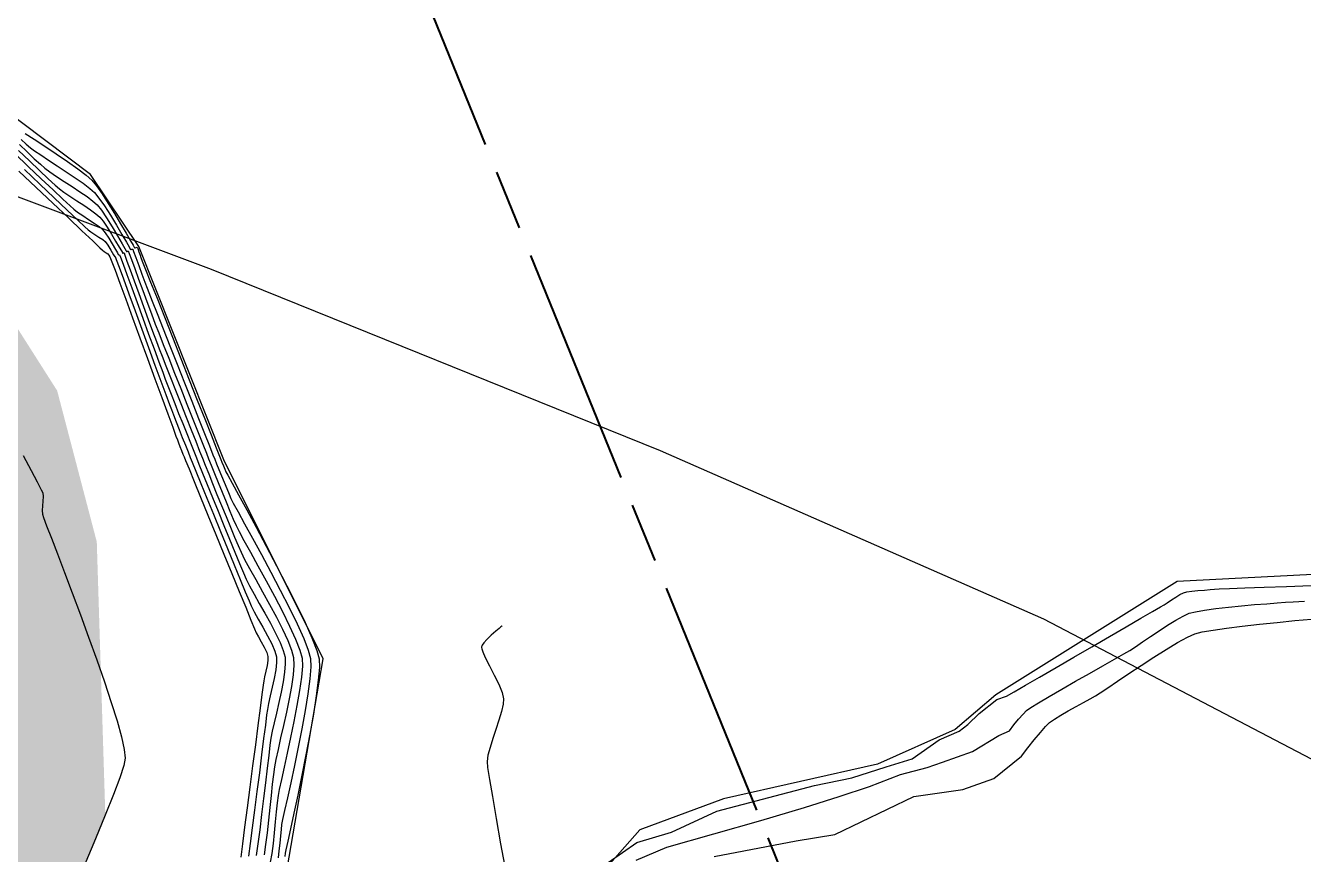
# Model space of a CAD drawing. Header units: metres. Extents: x 708941 to 724052, y 5405153 to 5413472.
# Drawn here: x 710142.2 to 710272.2, y 5412162.4 to 5412246.8 of the extents above; entities that cross this region are included whole.
import ezdxf

# ---------------------------------------------------------------- set-up
doc = ezdxf.new("R2010")
doc.units = ezdxf.units.M
doc.header["$LTSCALE"] = 12.7
doc.header["$MEASUREMENT"] = 0
doc.linetypes.add('ACAD_ISO08W100', pattern=[36, 24, -3, 6, -3])
for name, color, linetype in [('CONT-MJR1', 252, 'Continuous'), ('CONT-MNR1', 251, 'Continuous'), ('contornos2', 7, 'Continuous'), ('poligono colbun', 7, 'Continuous'), ('rio', 251, 'Continuous')]:
    doc.layers.add(name, color=color, linetype=linetype)
doc.layers.add('corte', color=214, linetype='ACAD_ISO08W100', lineweight=40)

msp = doc.modelspace()

# ---------------------------------------------------------------- hatches: boundary and pattern name
at = {"layer": 'rio'}
h = msp.add_hatch(dxfattribs=at)
h.set_pattern_fill('MUDST', color=256, scale=15, style=0)
h.paths.add_polyline_path([(709010.72, 5411936.38), (709004.98, 5411946.45), (709001.25, 5411958.08), (708996.13, 5411975.99), (709012.7, 5411962.98), (709030.78, 5411956.49), (709044.53, 5411951.18), (709074.83, 5411950.28), (709089.61, 5411951.82), (709102.43, 5411952.02), (709123.56, 5411954.63), (709134.73, 5411956.95), (709145.4, 5411956.95), (709168.41, 5411955.62), (709183.3, 5411955.53), (709187.67, 5411955.43), (709193.87, 5411958.4), (709194.56, 5411957.99), (709200.68, 5411965.39), (709203.1, 5411977.2), (709205.58, 5411984.02), (709211.33, 5411990.28), (709223.71, 5411994.78), (709231.07, 5411997.27), (709241.21, 5411994.8), (709265.58, 5411997.08), (709286.39, 5412000.38), (709297.9, 5412001.91), (709315.21, 5411997.24), (709326.72, 5411992.03), (709345.09, 5411985.93), (709355.27, 5411979.45), (709376.46, 5411975.37), (709391.72, 5411975.3), (709413.08, 5411978.61), (709438.83, 5411980.92), (709461.63, 5411986.21), (709475.6, 5411989.01), (709492.86, 5411992.74), (709503.45, 5411993.79), (709515.24, 5411993.79), (709532.63, 5411987.71), (709547.37, 5411983.51), (709564.71, 5411977.95), (709575.63, 5411973.62), (709587.68, 5411967.04), (709601.87, 5411958.6), (709607.56, 5411954.31), (709621.49, 5411940.03), (709647.9, 5411909.14), (709660.4, 5411897.76), (709669.81, 5411887.81), (709676.49, 5411876.15), (709682.2, 5411869.04), (709705.75, 5411878.05), (709736, 5411893.04), (709750.64, 5411899.41), (709758.05, 5411906.33), (709764.85, 5411916.27), (709770.13, 5411926.57), (709778.25, 5411949.25), (709785.66, 5411970.64), (709786.5, 5411979.16), (709785.1, 5411992.95), (709785.1, 5412008.74), (709787.55, 5412022.89), (709795.83, 5412039.06), (709803.3, 5412045.65), (709812.9, 5412054.28), (709814.49, 5412059.03), (709815.9, 5412060.78), (709822.13, 5412063.75), (709825.31, 5412072.01), (709847.55, 5412106.6), (709866.9, 5412128.06), (709875.05, 5412136.05), (709882.93, 5412155.32), (709888.97, 5412168.35), (709893.2, 5412182.51), (709907.24, 5412209.92), (709938.47, 5412236.97), (709971.6, 5412250.13), (709991.71, 5412252.94), (710005.1, 5412261.1), (710014.56, 5412263.33), (710040.82, 5412267.64), (710057.91, 5412266.41), (710076.56, 5412261.93), (710102.9, 5412255.3), (710112.79, 5412247.31), (710119.45, 5412240.72), (710131.28, 5412231.78), (710145.37, 5412209.63), (710149.4, 5412194.25), (710150.27, 5412166.43), (710139.83, 5412142.28), (710130.23, 5412129.69), (710126.33, 5412121.71), (710117.73, 5412100.96), (710114.13, 5412096.47), (710111.94, 5412085.44), (710111.94, 5412063.54), (710117.58, 5412054.18), (710137.74, 5412018.92), (710146.76, 5412008.05), (710171.4, 5411997.24), (710179.97, 5411993.95), (710184.25, 5412001.58), (710190.69, 5412018), (710194.77, 5412034.37), (710197.31, 5412050.49), (710197.31, 5412064.26), (710199.32, 5412079.72), (710201.37, 5412092.19), (710205.73, 5412098.48), (710214.95, 5412120.36), (710219.48, 5412128.98), (710230.13, 5412139.36), (710235.6, 5412142.44), (710241.85, 5412140.68), (710250.27, 5412138.84), (710280.27, 5412139.46), (710296.04, 5412143.18), (710311.35, 5412143.18), (710329.27, 5412144.22), (710333.88, 5412147.83), (710359.32, 5412147.31), (710368.97, 5412148.45), (710370.82, 5412151.38), (710390.46, 5412160.63), (710398.15, 5412171.03), (710408.65, 5412192.1), (710415.95, 5412204.58), (710425.69, 5412246.2), (710427.89, 5412275.36), (710429.04, 5412328.01), (710428.04, 5412335.01), (710422.46, 5412340.84), (710414.39, 5412351.33), (710395.98, 5412353.91), (710387.66, 5412360.04), (710378.34, 5412372.12), (710377.12, 5412383.36), (710377.12, 5412396.81), (710371.6, 5412397.8), (710368.77, 5412410.55), (710362.93, 5412436.03), (710362.93, 5412455.01), (710369.68, 5412482.49), (710374.05, 5412500.93), (710382.11, 5412513.13), (710396.48, 5412526.77), (710413.79, 5412540.1), (710438.62, 5412552.3), (710472.36, 5412570.37), (710507.51, 5412590.61), (710519.7, 5412579.46), (710499.92, 5412572.63), (710480.98, 5412561.98), (710445.54, 5412543.55), (710413.79, 5412532.5), (710411.05, 5412528.12), (710405.76, 5412520.43), (710394.25, 5412506.93), (710388.85, 5412494.92), (710386.47, 5412476.01), (710382.71, 5412446.17), (710388.72, 5412397.62), (710394.97, 5412383.05), (710398.02, 5412368.11), (710411.09, 5412363.15), (710426.51, 5412356), (710442.45, 5412348.49), (710447.05, 5412337.14), (710447.05, 5412315.92), (710441.78, 5412260.07), (710441.78, 5412194.92), (710437.48, 5412190.86), (710437.48, 5412179.96), (710422.82, 5412173.29), (710418.74, 5412164.82), (710409.45, 5412149.84), (710394.78, 5412136.49), (710379.86, 5412129.78), (710371.88, 5412127.03), (710311.73, 5412127.03), (710308.89, 5412124), (710254.14, 5412121.42), (710236.99, 5412126.6), (710229.16, 5412118.66), (710218.68, 5412095.96), (710213.59, 5412055.1), (710203.57, 5412019.88), (710201.34, 5412006.55), (710198.59, 5411993.54), (710194.4, 5411986.49), (710188.54, 5411983.77), (710175.67, 5411983.77), (710136.96, 5411996.55), (710120.35, 5412009.39), (710098.73, 5412043.32), (710098.73, 5412061.02), (710096.67, 5412091.87), (710100.83, 5412110.83), (710110.63, 5412117.13), (710123.77, 5412149.24), (710130.92, 5412166.36), (710128.79, 5412197.14), (710123.8, 5412211.38), (710113.15, 5412223.6), (710085.02, 5412238.46), (710058.13, 5412249.84), (710029.73, 5412249.84), (710015.06, 5412246.32), (710001.6, 5412242.56), (709992.04, 5412242.56), (709972.27, 5412238.6), (709963.64, 5412235.76), (709954.26, 5412232.26), (709954.26, 5412228.55), (709945.86, 5412220.35), (709925.83, 5412192.24), (709917.05, 5412177.32), (709899.37, 5412144.55), (709894.3, 5412133.07), (709891.48, 5412127.42), (709886.71, 5412118.47), (709886.71, 5412100.95), (709884.61, 5412095.01), (709863.2, 5412086.46), (709839.07, 5412054.84), (709818.25, 5412032.92), (709804.19, 5412017.18), (709804.19, 5411995.52), (709809.04, 5411990.11), (709796.13, 5411953.84), (709781.68, 5411916.41), (709768.27, 5411889.66), (709746.93, 5411879.08), (709713.1, 5411863.01), (709689.29, 5411855.41), (709697.02, 5411835.95), (709708.2, 5411825.46), (709725.86, 5411817.9), (709778.24, 5411813.93), (709792.75, 5411813.93), (709806.43, 5411818.64), (709820.66, 5411821.87), (709831.69, 5411824.63), (709853.8, 5411835.25), (709879.02, 5411846.88), (709921.68, 5411861.15), (709947.96, 5411871.32), (709969.09, 5411879.92), (709979.29, 5411886.02), (709982.27, 5411909.39), (709987.23, 5411923.13), (709997.03, 5411933.25), (710000.38, 5411927.93), (710000.38, 5411906.72), (709997.04, 5411893.11), (709991.96, 5411879.15), (709967.58, 5411866.46), (709951.2, 5411859.77), (709918.84, 5411852.05), (709894.39, 5411845.25), (709864.94, 5411830.28), (709840.16, 5411819.17), (709812.7, 5411811), (709801.26, 5411807.45), (709779.31, 5411803.47), (709766.14, 5411803.47), (709756.94, 5411797.7), (709737.23, 5411795.78), (709715.18, 5411796.68), (709708.1, 5411801.85), (709698.23, 5411815.71), (709693.86, 5411826.48), (709676.55, 5411857.93), (709667.66, 5411869.47), (709661.18, 5411881.7), (709649.81, 5411896.98), (709627.11, 5411919.87), (709613.01, 5411936.78), (709604.72, 5411946.98), (709591.67, 5411954.52), (709575.87, 5411964.64), (709557.6, 5411970.47), (709551.42, 5411973.23), (709538.02, 5411976.43), (709518.15, 5411979.68), (709504.01, 5411982), (709494.29, 5411985.04), (709479.8, 5411980.64), (709442.42, 5411967.64), (709425.43, 5411960.31), (709402.9, 5411951.24), (709383.6, 5411945.23), (709362.15, 5411938.26), (709331.55, 5411930.11), (709320.42, 5411924.96), (709306.56, 5411912.14), (709285.88, 5411895.62), (709279.31, 5411870.27), (709273.83, 5411857.41), (709264.69, 5411829.66), (709254.13, 5411801.64), (709246.31, 5411791.25), (709237.29, 5411777.87), (709219.52, 5411767.13), (709208.6, 5411765.29), (709203.92, 5411751.48), (709203.91, 5411735.92), (709205.94, 5411719.08), (709203.34, 5411708.78), (709199.33, 5411696.28), (709197.39, 5411684.19), (709189.35, 5411661.06), (709186.31, 5411649.66), (709173.04, 5411639.59), (709167.53, 5411621.08), (709166.78, 5411600.74), (709164.06, 5411585.63), (709162.73, 5411558.53), (709162.73, 5411546.6), (709165.95, 5411526.5), (709173.44, 5411512.03), (709050.6, 5411667.95), (709021.23, 5411751.02), (709026.33, 5411756.01), (709028.1, 5411762.18), (709028.65, 5411783.35), (709023.38, 5411795.31), (709011.24, 5411823.29), (709005.01, 5411832.77), (709001.76, 5411870.86)])

# ---------------------------------------------------------------- linework, layer by layer
at = {"layer": 'CONT-MJR1', "flags": 128}
for points, elevation in [([(710142.13, 5412235.82), (710143.04, 5412235.23), (710144.12, 5412234.52), (710145.27, 5412233.75), (710146.42, 5412232.97), (710147.46, 5412232.22), (710148.32, 5412231.57), (710148.9, 5412231.05), (710149.37, 5412230.48), (710149.94, 5412229.66), (710150.57, 5412228.69), (710151.21, 5412227.65), (710151.83, 5412226.61), (710152.39, 5412225.66), (710152.84, 5412224.88), (710153.09, 5412224.43), (710153.21, 5412224.23), (710153.25, 5412224.16), (710153.26, 5412224.15), (710153.27, 5412224.15), (710153.32, 5412224.17), (710153.42, 5412224.2), (710153.51, 5412224.23), (710153.57, 5412224.09), (710153.68, 5412223.78), (710153.8, 5412223.43), (710153.89, 5412223.17), (710154.03, 5412222.83), (710154.37, 5412221.97), (710154.88, 5412220.68), (710155.53, 5412219.04), (710156.28, 5412217.14), (710157.1, 5412215.07), (710157.95, 5412212.9), (710158.81, 5412210.74), (710159.63, 5412208.67), (710160.38, 5412206.76), (710161.03, 5412205.12), (710161.55, 5412203.82), (710161.89, 5412202.96), (710162.03, 5412202.61), (710162.14, 5412202.34), (710162.28, 5412201.99), (710162.42, 5412201.64), (710162.54, 5412201.37), (710162.72, 5412201.04), (710163.16, 5412200.23), (710163.82, 5412199.03), (710164.65, 5412197.5), (710165.61, 5412195.74), (710166.64, 5412193.81), (710167.7, 5412191.79), (710168.75, 5412189.77), (710169.72, 5412187.82), (710170.59, 5412186.03), (710171.29, 5412184.46), (710171.78, 5412183.2), (710172.02, 5412182.34), (710172.05, 5412181.46), (710171.94, 5412180.17), (710171.73, 5412178.56), (710171.44, 5412176.7), (710171.08, 5412174.68), (710170.68, 5412172.58), (710170.26, 5412170.48), (710169.85, 5412168.47), (710169.46, 5412166.63), (710169.12, 5412165.03), (710168.84, 5412163.77), (710168.65, 5412162.91), (710168.58, 5412162.56), (710168.54, 5412162.21)], 245), ([(710142.04, 5412232.13), (710143.6, 5412230.65), (710145.08, 5412229.25), (710146.39, 5412228.01), (710147.46, 5412227), (710148.2, 5412226.31), (710148.52, 5412226.01), (710148.81, 5412225.8), (710149.21, 5412225.54), (710149.62, 5412225.27), (710150, 5412225.01), (710150.25, 5412224.8), (710150.51, 5412224.44), (710150.84, 5412223.93), (710151.11, 5412223.46), (710151.22, 5412223.26), (710151.28, 5412223.28), (710151.38, 5412222.99), (710151.67, 5412222.2), (710152.11, 5412221), (710152.67, 5412219.48), (710153.3, 5412217.75), (710153.98, 5412215.9), (710154.66, 5412214.03), (710155.32, 5412212.23), (710155.92, 5412210.6), (710156.42, 5412209.24), (710156.79, 5412208.24), (710156.99, 5412207.71), (710157.2, 5412207.16), (710157.47, 5412206.46), (710157.78, 5412205.68), (710158.1, 5412204.87), (710158.41, 5412204.09), (710158.69, 5412203.4), (710158.91, 5412202.84), (710159.11, 5412202.34), (710159.48, 5412201.43), (710159.99, 5412200.19), (710160.59, 5412198.7), (710161.27, 5412197.05), (710161.98, 5412195.31), (710162.69, 5412193.58), (710163.37, 5412191.92), (710163.98, 5412190.42), (710164.5, 5412189.17), (710164.89, 5412188.24), (710165.12, 5412187.72), (710165.42, 5412187.12), (710165.83, 5412186.38), (710166.3, 5412185.55), (710166.77, 5412184.69), (710167.2, 5412183.87), (710167.52, 5412183.13), (710167.69, 5412182.55), (710167.7, 5412181.96), (710167.61, 5412181.2), (710167.45, 5412180.33), (710167.25, 5412179.44), (710167.05, 5412178.57), (710166.87, 5412177.79), (710166.76, 5412177.18), (710166.68, 5412176.62), (710166.55, 5412175.6), (710166.37, 5412174.22), (710166.17, 5412172.57), (710165.94, 5412170.74), (710165.69, 5412168.83), (710165.45, 5412166.93), (710165.22, 5412165.14), (710165.01, 5412163.55), (710164.83, 5412162.24)], 240), ([(710233.88, 5412171.26), (710233.88, 5412171.26), (710233.88, 5412171.26), (710233.88, 5412171.26), (710233.88, 5412171.26), (710233.88, 5412171.26), (710233.88, 5412171.26), (710233.88, 5412171.26), (710233.88, 5412171.26), (710235.44, 5412171.82), (710238.51, 5412172.9), (710241.19, 5412174.54), (710242.26, 5412175), (710242.71, 5412175.61), (710243.19, 5412176.2), (710243.64, 5412176.72), (710244.01, 5412177.09), (710244.43, 5412177.38), (710245.22, 5412177.87), (710246.31, 5412178.51), (710247.6, 5412179.25), (710248.99, 5412180.05), (710250.41, 5412180.86), (710251.76, 5412181.63), (710252.96, 5412182.3), (710253.9, 5412182.84), (710254.5, 5412183.2), (710255.09, 5412183.57), (710255.81, 5412184.06), (710256.62, 5412184.61), (710257.48, 5412185.2), (710258.35, 5412185.77), (710259.17, 5412186.28), (710259.92, 5412186.69), (710260.54, 5412186.97), (710261.19, 5412187.13), (710262.12, 5412187.3), (710263.26, 5412187.45), (710264.54, 5412187.6), (710265.88, 5412187.73), (710267.2, 5412187.85), (710268.44, 5412187.95), (710269.51, 5412188.04), (710270.35, 5412188.1), (710271.11, 5412188.15), (710272.29, 5412188.21)], 245), ([(710204.29, 5412161.84), (710207.41, 5412163.15), (710216.95, 5412165.88), (710216.95, 5412165.88), (710221.41, 5412167.19), (710224.95, 5412168.34), (710228.03, 5412169.34), (710231.18, 5412170.57), (710233.88, 5412171.26), (710233.88, 5412171.26)], 245)]:
    msp.add_lwpolyline(points, dxfattribs=dict(at, elevation=elevation))
at = {"layer": 'CONT-MNR1', "flags": 128}
for points, elevation in [([(710141.53, 5412234.68), (710142.32, 5412233.93), (710143.04, 5412233.24), (710143.66, 5412232.67), (710144.12, 5412232.27), (710144.63, 5412231.89), (710145.3, 5412231.43), (710146.07, 5412230.93), (710146.88, 5412230.41), (710147.68, 5412229.88), (710148.41, 5412229.38), (710149.01, 5412228.93), (710149.44, 5412228.55), (710149.87, 5412228.01), (710150.4, 5412227.22), (710150.97, 5412226.31), (710151.52, 5412225.39), (710151.99, 5412224.59), (710152.27, 5412224.11), (710152.4, 5412223.88), (710152.44, 5412223.81), (710152.44, 5412223.8), (710152.45, 5412223.8), (710152.49, 5412223.81), (710152.55, 5412223.83), (710152.61, 5412223.85), (710152.7, 5412223.61), (710152.93, 5412222.99), (710153.26, 5412222.07), (710153.66, 5412220.98), (710154.08, 5412219.82), (710154.5, 5412218.7), (710154.86, 5412217.72), (710155.13, 5412216.99), (710155.35, 5412216.41), (710155.71, 5412215.51), (710156.17, 5412214.33), (710156.72, 5412212.94), (710157.32, 5412211.43), (710157.94, 5412209.84), (710158.57, 5412208.26), (710159.17, 5412206.74), (710159.72, 5412205.36), (710160.19, 5412204.18), (710160.55, 5412203.27), (710160.78, 5412202.7), (710161.05, 5412202.04), (710161.38, 5412201.21), (710161.75, 5412200.28), (710162.15, 5412199.29), (710162.55, 5412198.31), (710162.94, 5412197.38), (710163.28, 5412196.56), (710163.57, 5412195.91), (710163.87, 5412195.31), (710164.37, 5412194.38), (710165.03, 5412193.19), (710165.8, 5412191.8), (710166.63, 5412190.28), (710167.47, 5412188.7), (710168.29, 5412187.14), (710169.02, 5412185.67), (710169.63, 5412184.34), (710170.07, 5412183.23), (710170.29, 5412182.42), (710170.32, 5412181.6), (710170.22, 5412180.47), (710170.03, 5412179.11), (710169.77, 5412177.58), (710169.46, 5412175.97), (710169.12, 5412174.33), (710168.78, 5412172.75), (710168.46, 5412171.3), (710168.18, 5412170.04), (710167.97, 5412169.05), (710167.85, 5412168.41), (710167.75, 5412167.67), (710167.66, 5412166.76), (710167.56, 5412165.73), (710167.45, 5412164.63), (710167.33, 5412163.55), (710167.2, 5412162.53), (710167.04, 5412161.63)], 243), ([(710141.71, 5412235.21), (710142.22, 5412234.73), (710142.65, 5412234.36), (710143.06, 5412234.06), (710143.7, 5412233.63), (710144.49, 5412233.11), (710145.38, 5412232.53), (710146.3, 5412231.92), (710147.21, 5412231.31), (710148.02, 5412230.74), (710148.7, 5412230.22), (710149.17, 5412229.8), (710149.62, 5412229.24), (710150.18, 5412228.44), (710150.78, 5412227.48), (710151.39, 5412226.48), (710151.95, 5412225.54), (710152.41, 5412224.74), (710152.68, 5412224.27), (710152.8, 5412224.05), (710152.85, 5412223.98), (710152.85, 5412223.98), (710152.86, 5412223.98), (710152.9, 5412223.99), (710152.98, 5412224.02), (710153.06, 5412224.04), (710153.15, 5412223.8), (710153.37, 5412223.2), (710153.67, 5412222.38), (710153.99, 5412221.49), (710154.29, 5412220.67), (710154.51, 5412220.08), (710154.69, 5412219.63), (710155.04, 5412218.73), (710155.54, 5412217.47), (710156.14, 5412215.93), (710156.83, 5412214.19), (710157.57, 5412212.33), (710158.33, 5412210.42), (710159.06, 5412208.56), (710159.76, 5412206.81), (710160.37, 5412205.27), (710160.87, 5412204.01), (710161.22, 5412203.11), (710161.41, 5412202.66), (710161.59, 5412202.2), (710161.82, 5412201.62), (710162.08, 5412200.98), (710162.35, 5412200.31), (710162.62, 5412199.66), (710162.86, 5412199.09), (710163.05, 5412198.64), (710163.29, 5412198.18), (710163.77, 5412197.31), (710164.43, 5412196.09), (710165.25, 5412194.61), (710166.16, 5412192.94), (710167.11, 5412191.15), (710168.07, 5412189.33), (710168.98, 5412187.55), (710169.79, 5412185.89), (710170.45, 5412184.42), (710170.92, 5412183.23), (710171.16, 5412182.38), (710171.18, 5412181.52), (710171.08, 5412180.3), (710170.88, 5412178.78), (710170.6, 5412177.07), (710170.26, 5412175.22), (710169.88, 5412173.33), (710169.5, 5412171.48), (710169.13, 5412169.73), (710168.79, 5412168.18), (710168.51, 5412166.9), (710168.31, 5412165.98), (710168.21, 5412165.48), (710168.15, 5412164.96), (710168.08, 5412164.31), (710168.01, 5412163.57), (710167.93, 5412162.81), (710167.84, 5412162.08)], 244), ([(710141.06, 5412233.76), (710142.42, 5412232.46), (710143.74, 5412231.21), (710144.95, 5412230.06), (710145.95, 5412229.11), (710146.68, 5412228.43), (710147.05, 5412228.1), (710147.45, 5412227.81), (710147.98, 5412227.46), (710148.57, 5412227.07), (710149.15, 5412226.69), (710149.64, 5412226.34), (710149.98, 5412226.05), (710150.26, 5412225.69), (710150.61, 5412225.16), (710150.98, 5412224.57), (710151.3, 5412224.01), (710151.5, 5412223.67), (710151.59, 5412223.5), (710151.63, 5412223.45), (710151.63, 5412223.44), (710151.64, 5412223.44), (710151.69, 5412223.46), (710151.72, 5412223.47), (710151.82, 5412223.21), (710152.07, 5412222.51), (710152.46, 5412221.45), (710152.95, 5412220.11), (710153.5, 5412218.6), (710154.09, 5412217), (710154.67, 5412215.4), (710155.23, 5412213.89), (710155.71, 5412212.56), (710156.11, 5412211.5), (710156.37, 5412210.8), (710156.63, 5412210.12), (710156.96, 5412209.28), (710157.33, 5412208.33), (710157.73, 5412207.31), (710158.14, 5412206.28), (710158.55, 5412205.26), (710158.92, 5412204.32), (710159.26, 5412203.48), (710159.53, 5412202.8), (710159.79, 5412202.15), (710160.17, 5412201.22), (710160.64, 5412200.07), (710161.17, 5412198.76), (710161.74, 5412197.35), (710162.32, 5412195.91), (710162.9, 5412194.5), (710163.44, 5412193.19), (710163.92, 5412192.03), (710164.32, 5412191.1), (710164.6, 5412190.45), (710164.94, 5412189.76), (710165.4, 5412188.92), (710165.93, 5412187.98), (710166.5, 5412186.97), (710167.07, 5412185.95), (710167.6, 5412184.94), (710168.05, 5412184.01), (710168.38, 5412183.18), (710168.56, 5412182.51), (710168.58, 5412181.82), (710168.51, 5412180.97), (710168.36, 5412180), (710168.16, 5412178.95), (710167.92, 5412177.88), (710167.67, 5412176.82), (710167.44, 5412175.83), (710167.25, 5412174.96), (710167.12, 5412174.25), (710167.02, 5412173.55), (710166.89, 5412172.51), (710166.74, 5412171.2), (710166.56, 5412169.71), (710166.37, 5412168.11), (710166.17, 5412166.5), (710165.98, 5412164.94), (710165.79, 5412163.52), (710165.62, 5412162.32)], 241), ([(710141.43, 5412234.09), (710142.54, 5412233.04), (710143.57, 5412232.05), (710144.47, 5412231.2), (710145.17, 5412230.56), (710145.59, 5412230.19), (710146.05, 5412229.84), (710146.67, 5412229.43), (710147.36, 5412228.97), (710148.08, 5412228.5), (710148.75, 5412228.05), (710149.32, 5412227.64), (710149.71, 5412227.3), (710150.04, 5412226.88), (710150.45, 5412226.27), (710150.9, 5412225.57), (710151.32, 5412224.85), (710151.69, 5412224.23), (710151.9, 5412223.86), (710152, 5412223.68), (710152.03, 5412223.63), (710152.04, 5412223.62), (710152.04, 5412223.62), (710152.07, 5412223.63), (710152.12, 5412223.65), (710152.17, 5412223.66), (710152.25, 5412223.44), (710152.47, 5412222.83), (710152.8, 5412221.93), (710153.21, 5412220.8), (710153.67, 5412219.53), (710154.16, 5412218.2), (710154.64, 5412216.89), (710155.08, 5412215.68), (710155.46, 5412214.65), (710155.75, 5412213.89), (710156.04, 5412213.15), (710156.42, 5412212.15), (710156.89, 5412210.98), (710157.4, 5412209.68), (710157.94, 5412208.31), (710158.48, 5412206.95), (710159, 5412205.65), (710159.47, 5412204.48), (710159.86, 5412203.49), (710160.16, 5412202.75), (710160.44, 5412202.05), (710160.79, 5412201.18), (710161.19, 5412200.17), (710161.63, 5412199.08), (710162.09, 5412197.95), (710162.55, 5412196.82), (710163, 5412195.73), (710163.41, 5412194.73), (710163.78, 5412193.87), (710164.08, 5412193.18), (710164.44, 5412192.46), (710164.95, 5412191.52), (710165.57, 5412190.4), (710166.26, 5412189.17), (710166.97, 5412187.88), (710167.67, 5412186.58), (710168.3, 5412185.34), (710168.84, 5412184.2), (710169.22, 5412183.22), (710169.42, 5412182.46), (710169.45, 5412181.7), (710169.37, 5412180.7), (710169.2, 5412179.53), (710168.97, 5412178.25), (710168.69, 5412176.91), (710168.4, 5412175.56), (710168.1, 5412174.28), (710167.84, 5412173.1), (710167.63, 5412172.1), (710167.48, 5412171.33), (710167.38, 5412170.56), (710167.26, 5412169.58), (710167.14, 5412168.43), (710167.01, 5412167.19), (710166.87, 5412165.9), (710166.72, 5412164.64), (710166.57, 5412163.45), (710166.42, 5412162.39)], 242), ([(710141.47, 5412231.98), (710143.22, 5412230.32), (710144.93, 5412228.71), (710146.51, 5412227.21), (710147.89, 5412225.9), (710148.99, 5412224.87), (710149.71, 5412224.18), (710149.99, 5412223.92), (710150.16, 5412223.81), (710150.37, 5412223.67), (710150.52, 5412223.56), (710150.62, 5412223.42), (710150.73, 5412223.24), (710150.81, 5412223.08), (710150.94, 5412222.76), (710151.26, 5412221.89), (710151.74, 5412220.59), (710152.34, 5412218.94), (710153.04, 5412217.05), (710153.79, 5412215), (710154.56, 5412212.9), (710155.31, 5412210.85), (710156.02, 5412208.94), (710156.63, 5412207.26), (710157.13, 5412205.92), (710157.46, 5412205), (710157.6, 5412204.62), (710157.72, 5412204.33), (710157.86, 5412203.95), (710158.02, 5412203.55), (710158.17, 5412203.18), (710158.29, 5412202.89), (710158.44, 5412202.52), (710158.79, 5412201.66), (710159.31, 5412200.38), (710159.96, 5412198.79), (710160.71, 5412196.96), (710161.51, 5412195), (710162.34, 5412192.99), (710163.14, 5412191.03), (710163.89, 5412189.19), (710164.56, 5412187.58), (710165.09, 5412186.28), (710165.46, 5412185.39), (710165.63, 5412184.99), (710165.84, 5412184.58), (710166.13, 5412184.06), (710166.44, 5412183.51), (710166.69, 5412182.99), (710166.82, 5412182.59), (710166.82, 5412182.18), (710166.73, 5412181.65), (710166.6, 5412181.07), (710166.48, 5412180.52), (710166.39, 5412180.1), (710166.33, 5412179.67), (710166.21, 5412178.71), (710166.02, 5412177.3), (710165.8, 5412175.56), (710165.54, 5412173.57), (710165.26, 5412171.45), (710164.98, 5412169.28), (710164.7, 5412167.16), (710164.44, 5412165.2), (710164.22, 5412163.49), (710164.04, 5412162.14)], 239), ([(710141.92, 5412203.02), (710142.72, 5412201.52), (710143.34, 5412200.35), (710143.74, 5412199.55), (710143.9, 5412199.22), (710143.94, 5412198.87), (710143.92, 5412198.4), (710143.88, 5412197.9), (710143.85, 5412197.43), (710143.87, 5412197.07), (710143.99, 5412196.71), (710144.3, 5412195.87), (710144.78, 5412194.62), (710145.39, 5412193.01), (710146.11, 5412191.14), (710146.9, 5412189.05), (710147.73, 5412186.82), (710148.57, 5412184.53), (710149.4, 5412182.23), (710150.17, 5412179.99), (710150.87, 5412177.9), (710151.47, 5412176.01), (710151.92, 5412174.39), (710152.2, 5412173.11), (710152.29, 5412172.24), (710152.14, 5412171.49), (710151.73, 5412170.24), (710151.1, 5412168.53), (710150.27, 5412166.43), (710149.27, 5412164), (710148.13, 5412161.28)], 238), ([(710212.47, 5412166.83), (710212.47, 5412166.83), (710222.41, 5412169.46), (710226.21, 5412170.21), (710229.73, 5412171.33), (710232.35, 5412172.16), (710235.11, 5412174.08), (710237.15, 5412174.99), (710238.04, 5412175.65), (710239.18, 5412176.78), (710239.18, 5412176.78), (710239.18, 5412176.78), (710240.97, 5412178.2), (710240.97, 5412178.2), (710240.97, 5412178.2), (710241.97, 5412178.52), (710242.73, 5412178.97), (710243.88, 5412179.64), (710245.33, 5412180.48), (710247, 5412181.45), (710248.8, 5412182.5), (710250.64, 5412183.57), (710252.45, 5412184.62), (710254.14, 5412185.6), (710255.62, 5412186.46), (710256.81, 5412187.15), (710257.63, 5412187.63), (710257.99, 5412187.84), (710258.32, 5412188.05), (710258.73, 5412188.33), (710259.18, 5412188.63), (710259.6, 5412188.89), (710259.95, 5412189.06), (710260.29, 5412189.14), (710260.82, 5412189.21), (710261.44, 5412189.28), (710262.09, 5412189.34), (710262.67, 5412189.39), (710263.12, 5412189.42), (710263.59, 5412189.45), (710264.65, 5412189.49), (710266.2, 5412189.55), (710268.17, 5412189.62), (710270.45, 5412189.71), (710272.96, 5412189.8)], 246), ([(710212.23, 5412162.2), (710220.55, 5412163.8), (710224.49, 5412164.44), (710232.52, 5412168.32), (710232.52, 5412168.32), (710232.52, 5412168.32), (710232.52, 5412168.32), (710232.52, 5412168.32), (710232.52, 5412168.32), (710232.52, 5412168.32), (710232.52, 5412168.32), (710232.52, 5412168.32), (710232.52, 5412168.32), (710232.52, 5412168.32), (710232.52, 5412168.32), (710232.52, 5412168.32), (710232.52, 5412168.32), (710232.52, 5412168.32), (710232.52, 5412168.32), (710232.52, 5412168.32), (710232.52, 5412168.32), (710232.52, 5412168.32), (710232.52, 5412168.32), (710232.52, 5412168.32), (710232.52, 5412168.32), (710232.52, 5412168.32), (710232.52, 5412168.32), (710232.52, 5412168.32), (710232.52, 5412168.32), (710232.52, 5412168.32), (710232.52, 5412168.32), (710232.52, 5412168.32), (710232.52, 5412168.32), (710232.52, 5412168.32), (710232.52, 5412168.32), (710232.52, 5412168.32), (710232.52, 5412168.32), (710232.52, 5412168.32), (710232.52, 5412168.32), (710237.53, 5412169.03), (710237.53, 5412169.03), (710240.68, 5412170.16), (710240.68, 5412170.16), (710240.68, 5412170.16), (710240.68, 5412170.16), (710240.68, 5412170.16), (710240.68, 5412170.16), (710243.48, 5412172.44), (710244.13, 5412173.28), (710244.79, 5412174.1), (710245.41, 5412174.84), (710245.94, 5412175.44), (710246.35, 5412175.85), (710246.84, 5412176.21), (710247.49, 5412176.61), (710248.24, 5412177.04), (710249.03, 5412177.48), (710249.8, 5412177.89), (710250.48, 5412178.26), (710251.02, 5412178.56), (710251.49, 5412178.87), (710252.26, 5412179.38), (710253.25, 5412180.06), (710254.41, 5412180.84), (710255.66, 5412181.67), (710256.95, 5412182.51), (710258.21, 5412183.3), (710259.37, 5412183.99), (710260.36, 5412184.54), (710261.13, 5412184.88), (710261.87, 5412185.07), (710262.97, 5412185.27), (710264.35, 5412185.47), (710265.95, 5412185.67), (710267.69, 5412185.87), (710269.49, 5412186.05), (710271.29, 5412186.23), (710273, 5412186.39)], 244), ([(710190.64, 5412185.69), (710190.61, 5412185.66), (710190.52, 5412185.58), (710190.34, 5412185.43), (710190.01, 5412185.15), (710189.54, 5412184.74), (710189.08, 5412184.3), (710188.78, 5412183.96), (710188.62, 5412183.74), (710188.56, 5412183.61), (710188.54, 5412183.56), (710188.54, 5412183.5), (710188.57, 5412183.36), (710188.68, 5412183.04), (710188.93, 5412182.48), (710189.36, 5412181.63), (710189.84, 5412180.69), (710190.29, 5412179.75), (710190.64, 5412178.91), (710190.79, 5412178.27), (710190.75, 5412177.71), (710190.58, 5412176.97), (710190.31, 5412176.1), (710190.01, 5412175.16), (710189.69, 5412174.22), (710189.41, 5412173.32), (710189.2, 5412172.52), (710189.11, 5412171.89), (710189.17, 5412171.29), (710189.35, 5412170.07), (710189.65, 5412168.31), (710190.03, 5412166.1), (710190.49, 5412163.51), (710191.01, 5412160.64)], 246), ([(710199.98, 5412160.59), (710204.35, 5412163.65), (710207.86, 5412164.7), (710212.47, 5412166.83), (710212.47, 5412166.83)], 246)]:
    msp.add_lwpolyline(points, dxfattribs=dict(at, elevation=elevation))
at = {"layer": 'contornos2', "color": 30}
for points in [[(710332.02, 5412378.53), (710354.07, 5412341.92), (710354.07, 5412341.92), (710367.55, 5412335.45), (710387.46, 5412342.37), (710414.87, 5412344.91), (710424.15, 5412329.59), (710424.03, 5412282.51), (710411.01, 5412215.57), (710395.43, 5412192.42), (710355.06, 5412174.01), (710335.75, 5412172.25), (710308.23, 5412183.82), (710293.51, 5412191.97), (710259.32, 5412190.22), (710240.87, 5412178.67), (710236.75, 5412175.14)], [(710165.83, 5412103.34), (710164.84, 5412075.4), (710149.67, 5412095.96), (710161.47, 5412147.29), (710168.77, 5412160.97), (710172.45, 5412182.32), (710162.31, 5412202.59), (710162.31, 5412202.59), (710162.31, 5412202.59), (710153.67, 5412224.3), (710148.77, 5412231.65), (710132.49, 5412243.88)], [(710236.75, 5412175.14), (710236.75, 5412175.14), (710228.85, 5412171.61), (710213.16, 5412168.1), (710204.64, 5412164.94), (710198.83, 5412158.3), (710195.08, 5412149.91), (710191.06, 5412141.26), (710187.77, 5412134.91), (710180.64, 5412129.6), (710171.28, 5412122.95), (710167.95, 5412116.3), (710165.83, 5412103.34)]]:
    msp.add_lwpolyline(points, dxfattribs=at)
at = {"layer": 'corte', "color": 6, "ltscale": 0.08}
msp.add_line((710313.11, 5411929.81), (710168.78, 5412284.24), dxfattribs=at)
msp.add_line((710313.11, 5411929.81), (710168.78, 5412284.24), dxfattribs=at)
at = {"layer": 'poligono colbun', "color": 252, "linetype": 'Continuous'}
msp.add_lwpolyline([(710121.99, 5412236.63), (710161.05, 5412221.99), (710206.73, 5412203.55), (710245.73, 5412186.4), (710283.27, 5412166.76)], dxfattribs=at)

doc.saveas('drawing.dxf')
